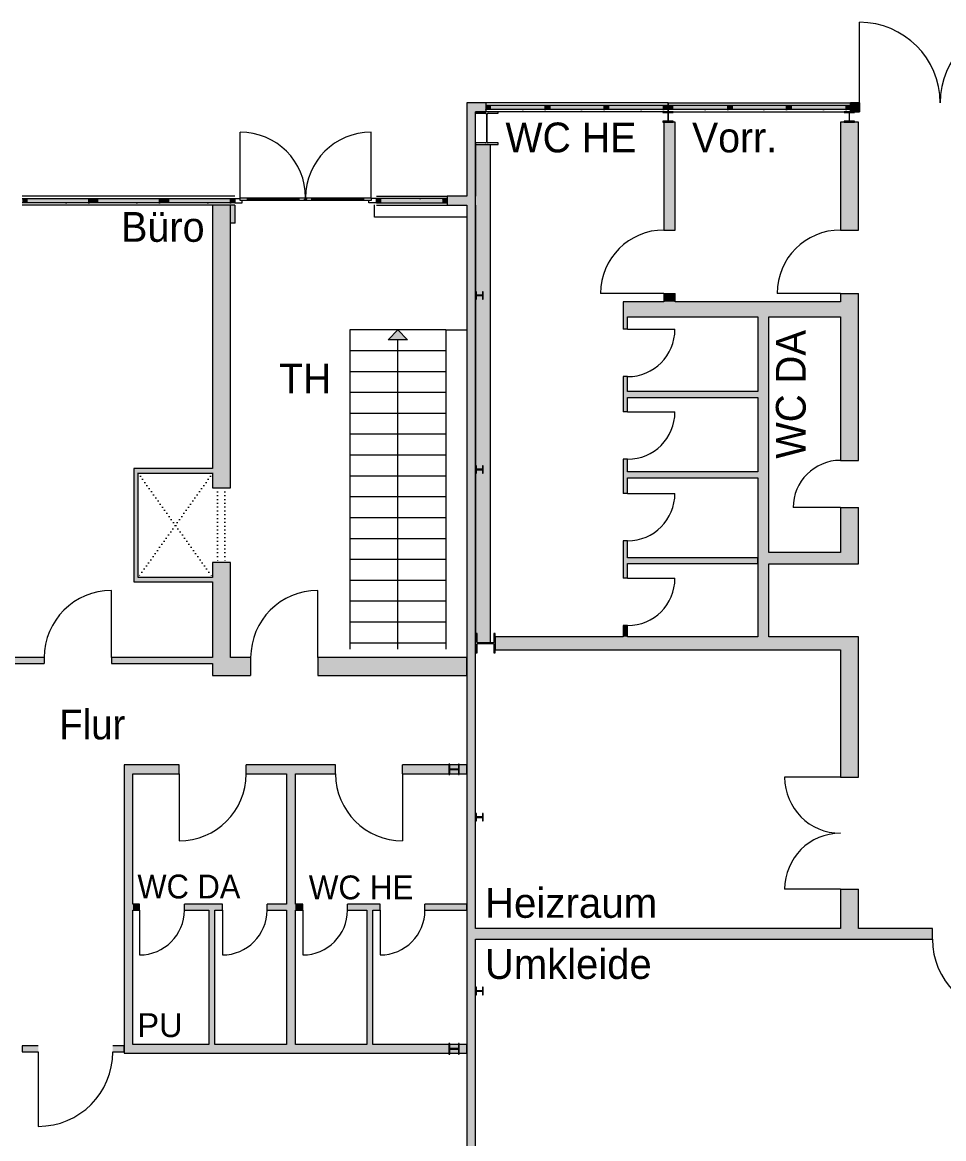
# Model space of a CAD drawing. Header units: inches. Extents: x 47334 to 154394, y 34687 to 85162.
# Drawn here: x 59289 to 71656, y 60389 to 75367 of the extents above; entities that cross this region are included whole.
import ezdxf

# ---------------------------------------------------------------- set-up
doc = ezdxf.new("R2010")
doc.units = ezdxf.units.IN
doc.header["$LTSCALE"] = 300
doc.header["$MEASUREMENT"] = 0
for name, pattern in [('Achse', [0.47, 0.01, -0.16, 0.3]), ('Standardmuster', [0]), ('Wipeout_Contour', [1.01, 0.01, -1])]:
    doc.linetypes.add(name, pattern=pattern)
doc.layers.add('Grundebene', color=7, linetype='Continuous')
doc.styles.add('ARIAL', font='arial.ttf', dxfattribs={"height": 0.2})

# ---------------------------------------------------------------- blocks, each defined once
blk = doc.blocks.new('Color_Area-AE8')
at = {"layer": 'Grundebene', "true_color": 0xffffff, "transparency": 33554687}
blk.add_hatch(color=7, dxfattribs=at).paths.add_polyline_path([(67957, 74257), (67957, 74197), (67897, 74197), (67897, 74257)], flags=0)
at = {"layer": 'Grundebene', "color": 18, "linetype": 'Wipeout_Contour', "lineweight": 13, "true_color": 0x000000}
for p, q in [((67897, 74197), (67897, 74257)), ((67897, 74257), (67957, 74257)), ((67957, 74197), (67897, 74197)), ((67957, 74257), (67957, 74197))]:
    blk.add_line(p, q, dxfattribs=at)
blk = doc.blocks.new('Color_Area-AEE')
at = {"layer": 'Grundebene', "true_color": 0xffffff, "transparency": 33554687}
blk.add_hatch(color=7, dxfattribs=at).paths.add_polyline_path([(65509, 74197), (65509, 74257), (65569, 74257), (65569, 74197)], flags=0)
at = {"layer": 'Grundebene', "color": 18, "linetype": 'Wipeout_Contour', "lineweight": 13, "true_color": 0x000000}
for p, q in [((65509, 74197), (65509, 74257)), ((65509, 74257), (65569, 74257)), ((65569, 74197), (65509, 74197)), ((65569, 74257), (65569, 74197))]:
    blk.add_line(p, q, dxfattribs=at)
blk = doc.blocks.new('Color_Area-AF4')
at = {"layer": 'Grundebene', "true_color": 0xffffff, "transparency": 33554687}
blk.add_hatch(color=7, dxfattribs=at).paths.add_polyline_path([(67158, 74257), (67897, 74257), (67897, 74197), (67158, 74197)], flags=0)
at = {"layer": 'Grundebene', "color": 18, "linetype": 'Wipeout_Contour', "lineweight": 13, "true_color": 0x000000}
for p, q in [((67158, 74257), (67897, 74257)), ((67158, 74197), (67158, 74257)), ((67897, 74197), (67158, 74197)), ((67897, 74257), (67897, 74197))]:
    blk.add_line(p, q, dxfattribs=at)
blk = doc.blocks.new('Color_Area-AFA')
at = {"layer": 'Grundebene', "true_color": 0xffffff, "transparency": 33554687}
blk.add_hatch(color=7, dxfattribs=at).paths.add_polyline_path([(67128, 74257), (67158, 74257), (67158, 74197), (67128, 74197)], flags=0)
at = {"layer": 'Grundebene', "color": 18, "linetype": 'Wipeout_Contour', "lineweight": 13, "true_color": 0x000000}
for p, q in [((67128, 74257), (67158, 74257)), ((67128, 74197), (67128, 74257)), ((67158, 74197), (67128, 74197)), ((67158, 74257), (67158, 74197))]:
    blk.add_line(p, q, dxfattribs=at)
blk = doc.blocks.new('Color_Area-B00')
at = {"layer": 'Grundebene', "true_color": 0xffffff, "transparency": 33554687}
blk.add_hatch(color=7, dxfattribs=at).paths.add_polyline_path([(66368, 74257), (67098, 74257), (67098, 74197), (66368, 74197)], flags=0)
at = {"layer": 'Grundebene', "color": 18, "linetype": 'Wipeout_Contour', "lineweight": 13, "true_color": 0x000000}
for p, q in [((66368, 74257), (67098, 74257)), ((66368, 74197), (66368, 74257)), ((67098, 74197), (66368, 74197)), ((67098, 74257), (67098, 74197))]:
    blk.add_line(p, q, dxfattribs=at)
blk = doc.blocks.new('Color_Area-B06')
at = {"layer": 'Grundebene', "true_color": 0xffffff, "transparency": 33554687}
blk.add_hatch(color=7, dxfattribs=at).paths.add_polyline_path([(67098, 74257), (67128, 74257), (67128, 74197), (67098, 74197)], flags=0)
at = {"layer": 'Grundebene', "color": 18, "linetype": 'Wipeout_Contour', "lineweight": 13, "true_color": 0x000000}
for p, q in [((67098, 74257), (67128, 74257)), ((67098, 74197), (67098, 74257)), ((67128, 74197), (67098, 74197)), ((67128, 74257), (67128, 74197))]:
    blk.add_line(p, q, dxfattribs=at)
blk = doc.blocks.new('Color_Area-B0C')
at = {"layer": 'Grundebene', "true_color": 0xffffff, "transparency": 33554687}
blk.add_hatch(color=7, dxfattribs=at).paths.add_polyline_path([(66338, 74257), (66368, 74257), (66368, 74197), (66338, 74197)], flags=0)
at = {"layer": 'Grundebene', "color": 18, "linetype": 'Wipeout_Contour', "lineweight": 13, "true_color": 0x000000}
for p, q in [((66338, 74257), (66368, 74257)), ((66338, 74197), (66338, 74257)), ((66368, 74197), (66338, 74197)), ((66368, 74257), (66368, 74197))]:
    blk.add_line(p, q, dxfattribs=at)
blk = doc.blocks.new('Color_Area-B12')
at = {"layer": 'Grundebene', "true_color": 0xffffff, "transparency": 33554687}
blk.add_hatch(color=7, dxfattribs=at).paths.add_polyline_path([(65569, 74257), (66308, 74257), (66308, 74197), (65569, 74197)], flags=0)
at = {"layer": 'Grundebene', "color": 18, "linetype": 'Wipeout_Contour', "lineweight": 13, "true_color": 0x000000}
for p, q in [((65569, 74257), (66308, 74257)), ((65569, 74197), (65569, 74257)), ((66308, 74197), (65569, 74197)), ((66308, 74257), (66308, 74197))]:
    blk.add_line(p, q, dxfattribs=at)
blk = doc.blocks.new('Color_Area-B18')
at = {"layer": 'Grundebene', "true_color": 0xffffff, "transparency": 33554687}
blk.add_hatch(color=7, dxfattribs=at).paths.add_polyline_path([(66308, 74257), (66338, 74257), (66338, 74197), (66308, 74197)], flags=0)
at = {"layer": 'Grundebene', "color": 18, "linetype": 'Wipeout_Contour', "lineweight": 13, "true_color": 0x000000}
for p, q in [((66308, 74257), (66338, 74257)), ((66308, 74197), (66308, 74257)), ((66338, 74197), (66308, 74197)), ((66338, 74257), (66338, 74197))]:
    blk.add_line(p, q, dxfattribs=at)
blk = doc.blocks.new('Color_Area-B3E')
at = {"layer": 'Grundebene', "true_color": 0xffffff, "transparency": 33554687}
blk.add_hatch(color=7, dxfattribs=at).paths.add_polyline_path([(67958, 74197), (67958, 74257), (68018, 74257), (68018, 74197)], flags=0)
at = {"layer": 'Grundebene', "color": 18, "linetype": 'Wipeout_Contour', "lineweight": 13, "true_color": 0x000000}
for p, q in [((67958, 74197), (67958, 74257)), ((67958, 74257), (68018, 74257)), ((68018, 74197), (67958, 74197)), ((68018, 74257), (68018, 74197))]:
    blk.add_line(p, q, dxfattribs=at)
blk = doc.blocks.new('Color_Area-B44')
at = {"layer": 'Grundebene', "true_color": 0xffffff, "transparency": 33554687}
blk.add_hatch(color=7, dxfattribs=at).paths.add_polyline_path([(70407, 74257), (70407, 74197), (70347, 74197), (70347, 74257)], flags=0)
at = {"layer": 'Grundebene', "color": 18, "linetype": 'Wipeout_Contour', "lineweight": 13, "true_color": 0x000000}
for p, q in [((70347, 74197), (70347, 74257)), ((70347, 74257), (70407, 74257)), ((70407, 74197), (70347, 74197)), ((70407, 74257), (70407, 74197))]:
    blk.add_line(p, q, dxfattribs=at)
blk = doc.blocks.new('Color_Area-B4A')
at = {"layer": 'Grundebene', "true_color": 0xffffff, "transparency": 33554687}
blk.add_hatch(color=7, dxfattribs=at).paths.add_polyline_path([(68757, 74197), (68018, 74197), (68018, 74257), (68757, 74257)], flags=0)
at = {"layer": 'Grundebene', "color": 18, "linetype": 'Wipeout_Contour', "lineweight": 13, "true_color": 0x000000}
for p, q in [((68018, 74197), (68018, 74257)), ((68018, 74257), (68757, 74257)), ((68757, 74197), (68018, 74197)), ((68757, 74257), (68757, 74197))]:
    blk.add_line(p, q, dxfattribs=at)
blk = doc.blocks.new('Color_Area-B50')
at = {"layer": 'Grundebene', "true_color": 0xffffff, "transparency": 33554687}
blk.add_hatch(color=7, dxfattribs=at).paths.add_polyline_path([(68787, 74197), (68757, 74197), (68757, 74257), (68787, 74257)], flags=0)
at = {"layer": 'Grundebene', "color": 18, "linetype": 'Wipeout_Contour', "lineweight": 13, "true_color": 0x000000}
for p, q in [((68757, 74197), (68757, 74257)), ((68757, 74257), (68787, 74257)), ((68787, 74197), (68757, 74197)), ((68787, 74257), (68787, 74197))]:
    blk.add_line(p, q, dxfattribs=at)
blk = doc.blocks.new('Color_Area-B56')
at = {"layer": 'Grundebene', "true_color": 0xffffff, "transparency": 33554687}
blk.add_hatch(color=7, dxfattribs=at).paths.add_polyline_path([(69547, 74197), (68817, 74197), (68817, 74257), (69547, 74257)], flags=0)
at = {"layer": 'Grundebene', "color": 18, "linetype": 'Wipeout_Contour', "lineweight": 13, "true_color": 0x000000}
for p, q in [((68817, 74197), (68817, 74257)), ((68817, 74257), (69547, 74257)), ((69547, 74197), (68817, 74197)), ((69547, 74257), (69547, 74197))]:
    blk.add_line(p, q, dxfattribs=at)
blk = doc.blocks.new('Color_Area-B5C')
at = {"layer": 'Grundebene', "true_color": 0xffffff, "transparency": 33554687}
blk.add_hatch(color=7, dxfattribs=at).paths.add_polyline_path([(68817, 74197), (68787, 74197), (68787, 74257), (68817, 74257)], flags=0)
at = {"layer": 'Grundebene', "color": 18, "linetype": 'Wipeout_Contour', "lineweight": 13, "true_color": 0x000000}
for p, q in [((68787, 74197), (68787, 74257)), ((68787, 74257), (68817, 74257)), ((68817, 74197), (68787, 74197)), ((68817, 74257), (68817, 74197))]:
    blk.add_line(p, q, dxfattribs=at)
blk = doc.blocks.new('Color_Area-B62')
at = {"layer": 'Grundebene', "true_color": 0xffffff, "transparency": 33554687}
blk.add_hatch(color=7, dxfattribs=at).paths.add_polyline_path([(69577, 74197), (69547, 74197), (69547, 74257), (69577, 74257)], flags=0)
at = {"layer": 'Grundebene', "color": 18, "linetype": 'Wipeout_Contour', "lineweight": 13, "true_color": 0x000000}
for p, q in [((69547, 74197), (69547, 74257)), ((69547, 74257), (69577, 74257)), ((69577, 74197), (69547, 74197)), ((69577, 74257), (69577, 74197))]:
    blk.add_line(p, q, dxfattribs=at)
blk = doc.blocks.new('Color_Area-B68')
at = {"layer": 'Grundebene', "true_color": 0xffffff, "transparency": 33554687}
blk.add_hatch(color=7, dxfattribs=at).paths.add_polyline_path([(70347, 74197), (69607, 74197), (69607, 74257), (70347, 74257)], flags=0)
at = {"layer": 'Grundebene', "color": 18, "linetype": 'Wipeout_Contour', "lineweight": 13, "true_color": 0x000000}
for p, q in [((69607, 74197), (69607, 74257)), ((69607, 74257), (70347, 74257)), ((70347, 74197), (69607, 74197)), ((70347, 74257), (70347, 74197))]:
    blk.add_line(p, q, dxfattribs=at)
blk = doc.blocks.new('Color_Area-B6E')
at = {"layer": 'Grundebene', "true_color": 0xffffff, "transparency": 33554687}
blk.add_hatch(color=7, dxfattribs=at).paths.add_polyline_path([(69607, 74197), (69577, 74197), (69577, 74257), (69607, 74257)], flags=0)
at = {"layer": 'Grundebene', "color": 18, "linetype": 'Wipeout_Contour', "lineweight": 13, "true_color": 0x000000}
for p, q in [((69577, 74197), (69577, 74257)), ((69577, 74257), (69607, 74257)), ((69607, 74197), (69577, 74197)), ((69607, 74257), (69607, 74197))]:
    blk.add_line(p, q, dxfattribs=at)
blk = doc.blocks.new('Color_Area-EF6')
at = {"layer": 'Grundebene', "true_color": 0xffffff, "transparency": 33554687}
blk.add_hatch(color=7, dxfattribs=at).paths.add_polyline_path([(64042, 73004), (64042, 72944), (64102, 72944), (64102, 73004)], flags=0)
at = {"layer": 'Grundebene', "color": 18, "linetype": 'Wipeout_Contour', "lineweight": 13, "true_color": 0x000000}
for p, q in [((64042, 73004), (64042, 72944)), ((64102, 73004), (64042, 73004)), ((64042, 72944), (64102, 72944)), ((64102, 72944), (64102, 73004))]:
    blk.add_line(p, q, dxfattribs=at)
blk = doc.blocks.new('Color_Area-EFC')
at = {"layer": 'Grundebene', "true_color": 0xffffff, "transparency": 33554687}
blk.add_hatch(color=7, dxfattribs=at).paths.add_polyline_path([(64992, 72944), (64992, 73004), (64932, 73004), (64932, 72944)], flags=0)
at = {"layer": 'Grundebene', "color": 18, "linetype": 'Wipeout_Contour', "lineweight": 13, "true_color": 0x000000}
for p, q in [((64992, 73004), (64932, 73004)), ((64932, 73004), (64932, 72944)), ((64932, 72944), (64992, 72944)), ((64992, 72944), (64992, 73004))]:
    blk.add_line(p, q, dxfattribs=at)
blk = doc.blocks.new('Color_Area-F02')
at = {"layer": 'Grundebene', "true_color": 0xffffff, "transparency": 33554687}
blk.add_hatch(color=7, dxfattribs=at).paths.add_polyline_path([(64932, 73004), (64102, 73004), (64102, 72944), (64932, 72944)], flags=0)
at = {"layer": 'Grundebene', "color": 18, "linetype": 'Wipeout_Contour', "lineweight": 13, "true_color": 0x000000}
for p, q in [((64932, 73004), (64102, 73004)), ((64102, 73004), (64102, 72944)), ((64102, 72944), (64932, 72944)), ((64932, 72944), (64932, 73004))]:
    blk.add_line(p, q, dxfattribs=at)
blk = doc.blocks.new('Color_Area-F14')
at = {"layer": 'Grundebene', "true_color": 0xffffff, "transparency": 33554687}
blk.add_hatch(color=7, dxfattribs=at).paths.add_polyline_path([(62142, 73004), (62142, 72944), (62082, 72944), (62082, 73004)], flags=0)
at = {"layer": 'Grundebene', "color": 18, "linetype": 'Wipeout_Contour', "lineweight": 13, "true_color": 0x000000}
for p, q in [((62082, 72944), (62082, 73004)), ((62082, 73004), (62142, 73004)), ((62142, 72944), (62082, 72944)), ((62142, 73004), (62142, 72944))]:
    blk.add_line(p, q, dxfattribs=at)
blk = doc.blocks.new('Color_Area-F1A')
at = {"layer": 'Grundebene', "true_color": 0xffffff, "transparency": 33554687}
blk.add_hatch(color=7, dxfattribs=at).paths.add_polyline_path([(61191, 72944), (61191, 73004), (61251, 73004), (61251, 72944)], flags=0)
at = {"layer": 'Grundebene', "color": 18, "linetype": 'Wipeout_Contour', "lineweight": 13, "true_color": 0x000000}
for p, q in [((61191, 72944), (61191, 73004)), ((61191, 73004), (61251, 73004)), ((61251, 72944), (61191, 72944)), ((61251, 73004), (61251, 72944))]:
    blk.add_line(p, q, dxfattribs=at)
blk = doc.blocks.new('Color_Area-F20')
at = {"layer": 'Grundebene', "true_color": 0xffffff, "transparency": 33554687}
blk.add_hatch(color=7, dxfattribs=at).paths.add_polyline_path([(61251, 73004), (62082, 73004), (62082, 72944), (61251, 72944)], flags=0)
at = {"layer": 'Grundebene', "color": 18, "linetype": 'Wipeout_Contour', "lineweight": 13, "true_color": 0x000000}
for p, q in [((61251, 73004), (62082, 73004)), ((61251, 72944), (61251, 73004)), ((62082, 72944), (61251, 72944)), ((62082, 73004), (62082, 72944))]:
    blk.add_line(p, q, dxfattribs=at)
blk = doc.blocks.new('Color_Area-F32')
at = {"layer": 'Grundebene', "true_color": 0xffffff, "transparency": 33554687}
blk.add_hatch(color=7, dxfattribs=at).paths.add_polyline_path([(61191, 73004), (61191, 72944), (61131, 72944), (61131, 73004)], flags=0)
at = {"layer": 'Grundebene', "color": 18, "linetype": 'Wipeout_Contour', "lineweight": 13, "true_color": 0x000000}
for p, q in [((61131, 72944), (61131, 73004)), ((61131, 73004), (61191, 73004)), ((61191, 72944), (61131, 72944)), ((61191, 73004), (61191, 72944))]:
    blk.add_line(p, q, dxfattribs=at)
blk = doc.blocks.new('Color_Area-F38')
at = {"layer": 'Grundebene', "true_color": 0xffffff, "transparency": 33554687}
blk.add_hatch(color=7, dxfattribs=at).paths.add_polyline_path([(60240, 72944), (60240, 73004), (60300, 73004), (60300, 72944)], flags=0)
at = {"layer": 'Grundebene', "color": 18, "linetype": 'Wipeout_Contour', "lineweight": 13, "true_color": 0x000000}
for p, q in [((60240, 72944), (60240, 73004)), ((60240, 73004), (60300, 73004)), ((60300, 72944), (60240, 72944)), ((60300, 73004), (60300, 72944))]:
    blk.add_line(p, q, dxfattribs=at)
blk = doc.blocks.new('Color_Area-F3E')
at = {"layer": 'Grundebene', "true_color": 0xffffff, "transparency": 33554687}
blk.add_hatch(color=7, dxfattribs=at).paths.add_polyline_path([(60300, 73004), (61131, 73004), (61131, 72944), (60300, 72944)], flags=0)
at = {"layer": 'Grundebene', "color": 18, "linetype": 'Wipeout_Contour', "lineweight": 13, "true_color": 0x000000}
for p, q in [((60300, 73004), (61131, 73004)), ((60300, 72944), (60300, 73004)), ((61131, 72944), (60300, 72944)), ((61131, 73004), (61131, 72944))]:
    blk.add_line(p, q, dxfattribs=at)
blk = doc.blocks.new('Color_Area-F50')
at = {"layer": 'Grundebene', "true_color": 0xffffff, "transparency": 33554687}
blk.add_hatch(color=7, dxfattribs=at).paths.add_polyline_path([(60240, 73004), (60240, 72944), (60180, 72944), (60180, 73004)], flags=0)
at = {"layer": 'Grundebene', "color": 18, "linetype": 'Wipeout_Contour', "lineweight": 13, "true_color": 0x000000}
for p, q in [((60180, 72944), (60180, 73004)), ((60180, 73004), (60240, 73004)), ((60240, 72944), (60180, 72944)), ((60240, 73004), (60240, 72944))]:
    blk.add_line(p, q, dxfattribs=at)
blk = doc.blocks.new('Color_Area-F56')
at = {"layer": 'Grundebene', "true_color": 0xffffff, "transparency": 33554687}
blk.add_hatch(color=7, dxfattribs=at).paths.add_polyline_path([(59289, 72944), (59289, 73004), (59349, 73004), (59349, 72944)], flags=0)
at = {"layer": 'Grundebene', "color": 18, "linetype": 'Wipeout_Contour', "lineweight": 13, "true_color": 0x000000}
for p, q in [((59289, 72944), (59289, 73004)), ((59289, 73004), (59349, 73004)), ((59349, 72944), (59289, 72944)), ((59349, 73004), (59349, 72944))]:
    blk.add_line(p, q, dxfattribs=at)
blk = doc.blocks.new('Color_Area-F5C')
at = {"layer": 'Grundebene', "true_color": 0xffffff, "transparency": 33554687}
blk.add_hatch(color=7, dxfattribs=at).paths.add_polyline_path([(59349, 73004), (60180, 73004), (60180, 72944), (59349, 72944)], flags=0)
at = {"layer": 'Grundebene', "color": 18, "linetype": 'Wipeout_Contour', "lineweight": 13, "true_color": 0x000000}
for p, q in [((59349, 73004), (60180, 73004)), ((59349, 72944), (59349, 73004)), ((60180, 72944), (59349, 72944)), ((60180, 73004), (60180, 72944))]:
    blk.add_line(p, q, dxfattribs=at)
blk = doc.blocks.new('door-2498')
at = {"layer": 'Grundebene', "color": 18, "linetype": 'Standardmuster', "lineweight": 13, "true_color": 0x000000}
blk.add_line((59504, 61554), (59504, 60554), dxfattribs=at)
blk.add_arc((59504, 61554), 1000, 270, 0, dxfattribs=at)

msp = doc.modelspace()

# ---------------------------------------------------------------- hatches: boundary and pattern name
at = {"layer": 'Grundebene', "true_color": 0x000000, "transparency": 33554687}
for points in [[(65374, 74167), (65374, 52772), (65254, 52652), (65254, 74287)], [(65374, 74167), (65254, 74287), (65509, 74287), (65509, 74167)], [(67958, 74287), (67957, 74287), (67957, 74167), (67958, 74167)], [(70528, 74167), (70407, 74167), (70407, 74287), (70528, 74287)], [(67901, 74027), (68051, 74027), (68051, 72580), (67901, 72580)], [(70271, 74027), (70511, 74027), (70511, 72580), (70271, 72580)], [(65574, 73727), (65574, 67042), (65374, 67042), (65374, 73727)], [(64992, 72914), (65254, 72914), (65254, 73034), (64992, 73034)], [(61844, 69119), (61844, 72914), (62084, 72914), (62084, 69119)], [(62084, 72914), (62144, 72914), (62144, 72674), (62084, 72674)], [(70271, 71417), (67414, 71417), (67354, 71617), (70271, 71617)], [(67414, 71248), (67414, 71417), (67354, 71617), (67354, 71248)], [(67901, 71730), (67901, 71617), (68051, 71617), (68051, 71730)], [(70511, 69490), (70511, 71730), (70271, 71730), (70271, 69490)], [(69161, 67124), (69161, 71417), (69311, 71417), (69311, 67124)], [(64459, 71109), (64329, 71239), (64199, 71109)], [(67354, 70140), (67354, 70613), (67414, 70613), (67414, 70140)], [(67414, 70414), (69161, 70414), (69161, 70334), (67414, 70334)], [(67354, 69046), (67354, 69505), (67414, 69505), (67414, 69046)], [(60784, 69379), (61844, 69379), (61844, 69319), (60844, 69319)], [(60784, 67859), (60784, 69379), (60844, 69319), (60844, 67919)], [(67414, 69334), (69161, 69334), (69161, 69254), (67414, 69254)], [(70271, 68252), (70271, 68855), (70511, 68855), (70511, 68102)], [(67354, 67908), (67354, 68411), (67414, 68411), (67414, 67908)], [(67414, 68184), (69161, 68184), (69161, 68104), (67414, 68104)], [(69311, 68252), (70271, 68252), (70511, 68102), (69311, 68102)], [(61844, 66604), (61844, 68119), (62084, 68119), (62084, 66844)], [(61844, 67859), (60784, 67859), (60844, 67919), (61844, 67919)], [(67354, 67124), (67354, 67273), (67414, 67273), (67414, 67124)], [(65634, 67124), (70511, 67124), (70271, 66949), (65634, 66949)], [(70271, 66949), (70511, 67124), (70511, 65237), (70271, 65237)], [(59185, 66844), (59584, 66844), (59584, 66764), (59185, 66764)], [(61844, 66844), (61844, 66764), (60484, 66764), (60484, 66844)], [(62084, 66844), (62354, 66844), (62354, 66604), (61844, 66604)], [(65254, 66844), (65254, 66604), (63254, 66604), (63254, 66844)], [(60774, 65284), (60774, 61654), (60654, 61534), (60654, 65404)], [(60774, 65284), (60654, 65404), (61394, 65404), (61394, 65284)], [(63494, 65404), (62294, 65404), (62294, 65284), (63494, 65284)], [(65254, 65404), (65254, 65284), (64394, 65284), (64394, 65404)], [(62834, 61654), (62834, 65284), (62954, 65284), (62954, 61654)], [(70271, 63737), (70271, 63207), (70511, 63207), (70511, 63737)], [(60774, 63534), (60864, 63534), (60864, 63454), (60774, 63454)], [(61464, 63534), (61974, 63534), (61974, 63454), (61464, 63454)], [(62834, 63534), (62834, 63454), (62574, 63454), (62574, 63534)], [(62954, 63454), (62954, 63534), (63054, 63534), (63054, 63454)], [(64094, 63534), (63654, 63534), (63654, 63454), (64094, 63454)], [(64694, 63454), (65254, 63454), (65254, 63534), (64694, 63534)], [(61794, 61654), (61794, 63454), (61874, 63454), (61874, 61654)], [(63914, 61654), (63914, 63454), (63994, 63454), (63994, 61654)], [(65374, 63067), (65374, 63207), (71504, 63207), (71504, 63067)], [(60774, 61654), (65254, 61654), (65254, 61534), (60654, 61534)]]:
    msp.add_hatch(color=18, dxfattribs=at).paths.add_polyline_path(points, flags=0)
h = msp.add_hatch(color=18, dxfattribs=at)
h.paths.add_polyline_path([(60504, 61554), (60654, 61554), (60654, 61634), (60504, 61634)], flags=0)
h.paths.add_polyline_path([(59504, 61634), (59289, 61634), (59289, 61554), (59504, 61554)], flags=0)

# ---------------------------------------------------------------- linework, layer by layer
at = {"layer": 'Grundebene', "color": 18, "linetype": 'Continuous', "lineweight": 13, "true_color": 0x000000}
for p, q in [((70528, 74287), (70528, 75367)), ((65254, 74287), (65254, 73034)), ((65509, 74287), (65254, 74287)), ((65374, 63207), (65374, 74167)), ((65374, 74167), (65509, 74167)), ((65374, 74167), (65374, 74146)), ((65674, 74167), (65374, 74167)), ((65374, 74146), (65508, 74146)), ((65509, 74287), (65509, 74257)), ((67957, 74287), (65509, 74287)), ((65509, 74257), (65509, 74197)), ((65509, 74257), (65569, 74257)), ((65509, 74257), (65509, 74197)), ((65509, 74197), (65509, 74167)), ((65569, 74197), (65509, 74197)), ((67957, 74167), (65509, 74167)), ((65541, 74146), (65674, 74146)), ((65569, 74257), (65569, 74197)), ((65569, 74257), (66308, 74257)), ((66308, 74197), (65569, 74197)), ((65674, 74146), (65674, 74167)), ((66308, 74197), (66308, 74257)), ((66308, 74257), (66338, 74257)), ((66338, 74197), (66308, 74197)), ((66338, 74197), (66338, 74257)), ((66338, 74257), (66368, 74257)), ((66338, 74257), (66338, 74197)), ((66368, 74197), (66338, 74197)), ((66368, 74257), (67098, 74257)), ((66368, 74257), (66368, 74197)), ((67098, 74197), (66368, 74197)), ((67098, 74197), (67098, 74257)), ((67098, 74257), (67128, 74257)), ((67128, 74197), (67098, 74197)), ((67128, 74197), (67128, 74257)), ((67128, 74257), (67158, 74257)), ((67128, 74257), (67128, 74197)), ((67158, 74197), (67128, 74197)), ((67158, 74257), (67897, 74257)), ((67158, 74257), (67158, 74197)), ((67897, 74197), (67158, 74197)), ((67887, 74167), (67887, 74155)), ((68027, 74167), (67887, 74167)), ((67887, 74155), (67947, 74155)), ((67897, 74197), (67897, 74257)), ((67897, 74257), (67957, 74257)), ((67957, 74197), (67897, 74197)), ((67954, 74148), (67954, 74046)), ((67957, 74287), (67957, 74257)), ((67958, 74287), (67957, 74287)), ((67957, 74257), (67957, 74197)), ((67957, 74257), (67957, 74197)), ((67957, 74197), (67957, 74167)), ((67957, 74167), (67958, 74167)), ((67958, 74257), (67958, 74287)), ((67958, 74287), (70407, 74287)), ((67958, 74197), (67958, 74257)), ((67958, 74257), (68018, 74257)), ((67958, 74197), (67958, 74257)), ((67958, 74167), (67958, 74197)), ((68018, 74197), (67958, 74197)), ((67958, 74167), (70407, 74167)), ((67961, 74046), (67961, 74148)), ((67968, 74155), (68027, 74155)), ((68018, 74257), (68018, 74197)), ((68018, 74257), (68757, 74257)), ((68757, 74197), (68018, 74197)), ((68027, 74155), (68027, 74167)), ((68757, 74197), (68757, 74257)), ((68757, 74257), (68787, 74257)), ((68787, 74197), (68757, 74197)), ((68787, 74257), (68787, 74197)), ((68787, 74197), (68787, 74257)), ((68787, 74257), (68817, 74257)), ((68817, 74197), (68787, 74197)), ((68817, 74257), (69547, 74257)), ((68817, 74257), (68817, 74197)), ((69547, 74197), (68817, 74197)), ((69547, 74197), (69547, 74257)), ((69547, 74257), (69577, 74257)), ((69577, 74197), (69547, 74197)), ((69577, 74257), (69577, 74197)), ((69577, 74197), (69577, 74257)), ((69577, 74257), (69607, 74257)), ((69607, 74197), (69577, 74197)), ((69607, 74257), (70347, 74257)), ((69607, 74257), (69607, 74197)), ((70347, 74197), (69607, 74197)), ((70321, 74167), (70321, 74155)), ((70461, 74167), (70321, 74167)), ((70321, 74155), (70380, 74155)), ((70347, 74197), (70347, 74257)), ((70347, 74257), (70407, 74257)), ((70407, 74197), (70347, 74197)), ((70387, 74148), (70387, 74046)), ((70394, 74046), (70394, 74148)), ((70401, 74155), (70461, 74155)), ((70407, 74257), (70407, 74287)), ((70528, 74287), (70407, 74287)), ((70407, 74197), (70407, 74257)), ((70407, 74197), (70407, 74257)), ((70407, 74167), (70407, 74197)), ((70407, 74167), (70528, 74167)), ((70461, 74155), (70461, 74167)), ((70528, 74287), (70528, 74237)), ((70528, 74287), (70528, 74237)), ((70528, 74237), (70528, 74167)), ((65519, 74135), (65519, 73759)), ((65530, 73759), (65530, 74135)), ((67947, 74039), (67887, 74039)), ((67887, 74039), (67887, 74027)), ((67887, 74027), (68027, 74027)), ((67901, 74027), (67901, 72580)), ((68051, 74027), (67901, 74027)), ((68027, 74039), (67968, 74039)), ((68027, 74027), (68027, 74039)), ((68051, 72580), (68051, 74027)), ((70511, 74027), (70271, 74027)), ((70271, 74027), (70271, 72580)), ((70380, 74039), (70321, 74039)), ((70321, 74039), (70321, 74027)), ((70321, 74027), (70461, 74027)), ((70461, 74039), (70401, 74039)), ((70461, 74027), (70461, 74039)), ((70511, 72580), (70511, 74027)), ((62212, 73014), (62212, 73894)), ((63972, 73014), (63972, 73894)), ((65508, 73748), (65374, 73748)), ((65374, 73748), (65374, 73727)), ((65374, 73727), (65374, 73034)), ((65374, 73727), (65674, 73727)), ((65674, 73748), (65541, 73748)), ((65574, 67042), (65574, 73727)), ((65674, 73727), (65674, 73748)), ((60240, 73034), (59289, 73034)), ((59289, 73004), (59349, 73004)), ((59349, 72944), (59289, 72944)), ((59349, 73004), (59349, 72944)), ((59349, 73004), (60180, 73004)), ((60180, 72944), (59349, 72944)), ((60180, 72944), (60180, 73004)), ((60180, 73004), (60240, 73004)), ((60240, 72944), (60180, 72944)), ((61191, 73034), (60240, 73034)), ((60240, 73004), (60300, 73004)), ((60240, 73004), (60240, 72944)), ((60240, 73004), (60240, 72944)), ((60300, 72944), (60240, 72944)), ((60300, 73004), (60300, 72944)), ((60300, 73004), (61131, 73004)), ((61131, 72944), (60300, 72944)), ((61131, 72944), (61131, 73004)), ((61131, 73004), (61191, 73004)), ((61191, 72944), (61131, 72944)), ((62142, 73034), (61191, 73034)), ((61191, 73004), (61251, 73004)), ((61191, 73004), (61191, 72944)), ((61191, 73004), (61191, 72944)), ((61251, 72944), (61191, 72944)), ((61251, 73004), (61251, 72944)), ((61251, 73004), (62082, 73004)), ((62082, 72944), (61251, 72944)), ((62082, 72944), (62082, 73004)), ((62082, 73004), (62142, 73004)), ((62142, 72944), (62082, 72944)), ((62142, 73004), (62142, 72944)), ((62142, 73004), (62212, 73004)), ((62142, 72944), (62142, 73004)), ((62142, 73004), (62142, 72944)), ((62142, 72944), (62242, 72944)), ((62212, 72974), (62212, 73014)), ((62212, 73014), (63972, 73014)), ((63972, 72974), (62212, 72974)), ((62242, 72944), (62242, 72974)), ((62312, 72974), (62312, 73014)), ((63007, 72994), (62312, 72994)), ((63007, 72974), (63007, 73014)), ((63077, 72974), (63077, 72994)), ((63107, 72994), (63077, 72994)), ((63107, 72994), (63107, 73014)), ((63177, 72974), (63177, 73014)), ((63872, 72994), (63177, 72994)), ((63872, 72974), (63872, 73014)), ((63942, 72944), (63942, 72974)), ((64042, 72944), (63942, 72944)), ((63972, 73014), (63972, 72974)), ((64042, 73004), (63972, 73004)), ((64042, 73034), (64992, 73034)), ((64102, 73004), (64042, 73004)), ((64042, 73004), (64042, 72944)), ((64042, 72944), (64042, 73004)), ((64042, 73004), (64042, 72944)), ((64042, 72944), (64102, 72944)), ((64102, 72944), (64102, 73004)), ((64932, 73004), (64102, 73004)), ((64102, 72944), (64932, 72944)), ((64992, 73004), (64932, 73004)), ((64932, 73004), (64932, 72944)), ((64932, 72944), (64992, 72944)), ((64992, 73034), (64992, 73004)), ((65254, 73034), (64992, 73034)), ((64992, 73004), (64992, 72944)), ((64992, 73004), (64992, 72944)), ((64992, 72944), (64992, 72914)), ((60240, 72914), (59289, 72914)), ((61191, 72914), (60240, 72914)), ((62142, 72914), (61191, 72914)), ((61844, 72914), (61844, 69379)), ((62084, 69119), (62084, 72914)), ((62144, 72674), (62144, 72914)), ((64014, 72754), (64014, 72918)), ((64042, 72914), (64992, 72914)), ((64992, 72914), (65254, 72914)), ((65254, 72914), (65254, 54024)), ((65374, 72914), (65374, 67042)), ((62144, 72674), (62084, 72674)), ((65254, 72754), (64014, 72754)), ((67901, 72580), (67951, 72580)), ((67901, 72580), (67951, 72580)), ((67951, 72580), (68051, 72580)), ((70271, 72580), (70321, 72580)), ((70271, 72580), (70321, 72580)), ((70321, 72580), (70511, 72580)), ((65384, 71753), (65374, 71753)), ((65374, 71753), (65374, 71653)), ((65384, 71712), (65384, 71753)), ((65474, 71753), (65464, 71753)), ((65464, 71753), (65464, 71712)), ((65474, 71653), (65474, 71753)), ((65374, 71653), (65384, 71653)), ((65384, 71653), (65384, 71694)), ((65458, 71706), (65390, 71706)), ((65390, 71700), (65458, 71700)), ((65464, 71694), (65464, 71653)), ((65464, 71653), (65474, 71653)), ((67901, 71730), (67051, 71730)), ((67901, 71617), (67354, 71617)), ((67354, 71617), (67354, 71248)), ((67901, 71730), (67951, 71730)), ((67901, 71730), (67901, 71617)), ((67901, 71730), (67951, 71730)), ((67951, 71730), (68051, 71730)), ((68051, 71617), (68051, 71730)), ((70271, 71617), (68051, 71617)), ((70271, 71730), (69421, 71730)), ((70271, 71730), (70321, 71730)), ((70271, 71730), (70271, 71617)), ((70271, 71730), (70321, 71730)), ((70321, 71730), (70511, 71730)), ((70511, 69490), (70511, 71730)), ((67414, 71417), (69161, 71417)), ((67414, 71248), (67414, 71417)), ((69161, 71417), (69161, 70414)), ((69311, 71417), (70271, 71417)), ((69311, 68252), (69311, 71417)), ((70271, 71417), (70271, 69490)), ((63684, 71239), (63684, 66956)), ((64974, 71239), (63684, 71239)), ((64329, 71239), (64199, 71109)), ((64329, 71239), (64459, 71109)), ((64974, 71239), (65254, 71239)), ((64974, 71239), (64974, 66956)), ((67364, 71248), (67354, 71248)), ((67414, 71248), (67364, 71248)), ((67414, 71248), (67364, 71248)), ((67414, 71248), (68049, 71248)), ((64459, 71109), (64199, 71109)), ((64329, 66956), (64329, 71109)), ((64974, 70959), (63684, 70959)), ((64974, 70679), (63684, 70679)), ((67364, 70613), (67354, 70613)), ((67354, 70613), (67354, 70140)), ((67414, 70613), (67364, 70613)), ((67414, 70613), (67364, 70613)), ((67414, 70414), (67414, 70613)), ((64974, 70399), (63684, 70399)), ((69161, 70414), (67414, 70414)), ((67414, 70334), (69161, 70334)), ((67414, 70140), (67414, 70334)), ((69161, 70334), (69161, 69334)), ((64974, 70119), (63684, 70119)), ((67364, 70140), (67354, 70140)), ((67414, 70140), (67364, 70140)), ((67414, 70140), (67364, 70140)), ((67414, 70140), (68049, 70140)), ((64974, 69839), (63684, 69839)), ((64974, 69559), (63684, 69559)), ((67364, 69505), (67354, 69505)), ((67354, 69505), (67354, 69046)), ((67414, 69505), (67364, 69505)), ((67414, 69505), (67364, 69505)), ((67414, 69334), (67414, 69505)), ((61844, 69379), (60784, 69379)), ((60784, 69379), (60784, 67859)), ((65384, 69417), (65374, 69417)), ((65374, 69417), (65374, 69317)), ((65384, 69376), (65384, 69417)), ((65384, 69317), (65384, 69358)), ((65458, 69370), (65390, 69370)), ((65390, 69364), (65458, 69364)), ((65474, 69417), (65464, 69417)), ((65464, 69417), (65464, 69376)), ((65464, 69358), (65464, 69317)), ((65474, 69317), (65474, 69417)), ((70271, 69490), (70321, 69490)), ((70271, 69490), (70321, 69490)), ((70321, 69490), (70511, 69490)), ((60844, 69319), (61844, 69319)), ((60844, 67919), (60844, 69319)), ((61844, 69319), (61844, 69119)), ((64974, 69279), (63684, 69279)), ((65374, 69317), (65384, 69317)), ((65464, 69317), (65474, 69317)), ((69161, 69334), (67414, 69334)), ((67414, 69254), (69161, 69254)), ((67414, 69046), (67414, 69254)), ((69161, 69254), (69161, 67124)), ((61844, 69119), (62084, 69119)), ((64974, 68999), (63684, 68999)), ((67364, 69046), (67354, 69046)), ((67414, 69046), (67364, 69046)), ((67414, 69046), (67364, 69046)), ((67414, 69046), (68049, 69046)), ((70271, 68855), (69636, 68855)), ((70271, 68855), (70321, 68855)), ((70271, 68855), (70271, 68252)), ((70271, 68855), (70321, 68855)), ((70321, 68855), (70511, 68855)), ((70511, 68102), (70511, 68855)), ((64974, 68719), (63684, 68719)), ((64974, 68439), (63684, 68439)), ((67364, 68411), (67354, 68411)), ((67354, 68411), (67354, 67908)), ((67414, 68411), (67364, 68411)), ((67414, 68411), (67364, 68411)), ((67414, 68184), (67414, 68411)), ((64974, 68159), (63684, 68159)), ((69161, 68184), (67414, 68184)), ((69161, 68104), (69161, 68184)), ((70271, 68252), (69311, 68252)), ((61844, 68119), (61844, 67919)), ((62084, 68119), (61844, 68119)), ((62084, 66844), (62084, 68119)), ((67414, 68104), (69161, 68104)), ((67414, 67908), (67414, 68104)), ((69311, 68102), (70511, 68102)), ((69311, 67124), (69311, 68102)), ((60784, 67859), (61844, 67859)), ((61844, 67919), (60844, 67919)), ((61844, 67859), (61844, 66844)), ((64974, 67879), (63684, 67879)), ((67364, 67908), (67354, 67908)), ((67414, 67908), (67364, 67908)), ((67414, 67908), (67364, 67908)), ((67414, 67908), (68049, 67908)), ((60484, 66844), (60484, 67744)), ((63254, 66844), (63254, 67744)), ((64974, 67599), (63684, 67599)), ((64974, 67319), (63684, 67319)), ((67364, 67273), (67354, 67273)), ((67354, 67273), (67354, 67124)), ((67414, 67273), (67364, 67273)), ((67414, 67273), (67364, 67273)), ((67414, 67124), (67414, 67273)), ((65392, 67167), (65374, 67167)), ((65374, 67167), (65374, 66907)), ((65392, 67052), (65392, 67167)), ((65634, 67167), (65617, 67167)), ((65617, 67167), (65617, 67052)), ((65634, 66907), (65634, 67167)), ((67354, 67124), (65634, 67124)), ((65634, 67124), (65634, 66949)), ((69161, 67124), (67414, 67124)), ((70511, 67124), (69311, 67124)), ((70511, 65237), (70511, 67124)), ((64974, 67039), (63684, 67039)), ((65392, 66907), (65392, 67022)), ((65607, 67042), (65402, 67042)), ((65402, 67032), (65607, 67032)), ((65617, 67022), (65617, 66907)), ((59584, 66844), (59185, 66844)), ((59584, 66844), (59584, 66794)), ((59584, 66844), (59584, 66794)), ((60484, 66844), (60484, 66794)), ((61844, 66844), (60484, 66844)), ((60484, 66844), (60484, 66794)), ((62354, 66844), (62084, 66844)), ((62354, 66844), (62354, 66794)), ((62354, 66844), (62354, 66794)), ((63254, 66844), (63254, 66794)), ((65254, 66844), (63254, 66844)), ((63254, 66844), (63254, 66794)), ((65254, 66604), (65254, 66844)), ((65374, 66907), (65392, 66907)), ((65617, 66907), (65634, 66907)), ((65634, 66949), (70271, 66949)), ((70271, 66949), (70271, 65237)), ((59185, 66764), (59584, 66764)), ((59584, 66794), (59584, 66764)), ((60484, 66794), (60484, 66764)), ((60484, 66764), (61844, 66764)), ((61844, 66764), (61844, 66604)), ((62354, 66794), (62354, 66604)), ((63254, 66794), (63254, 66604)), ((61844, 66604), (62354, 66604)), ((63254, 66604), (65254, 66604)), ((60654, 65404), (60654, 61534)), ((61394, 65404), (60654, 65404)), ((61394, 65334), (61394, 65404)), ((61394, 65284), (61394, 65334)), ((61394, 65284), (61394, 65334)), ((62294, 65334), (62294, 65404)), ((63494, 65404), (62294, 65404)), ((62294, 65284), (62294, 65334)), ((62294, 65284), (62294, 65334)), ((63494, 65334), (63494, 65404)), ((63494, 65284), (63494, 65334)), ((63494, 65284), (63494, 65334)), ((64394, 65334), (64394, 65404)), ((65254, 65404), (64394, 65404)), ((64394, 65284), (64394, 65334)), ((64394, 65284), (64394, 65334)), ((65026, 65414), (65014, 65414)), ((65014, 65414), (65014, 65274)), ((65026, 65355), (65026, 65414)), ((65026, 65274), (65026, 65334)), ((65135, 65348), (65033, 65348)), ((65033, 65341), (65135, 65341)), ((65154, 65414), (65142, 65414)), ((65142, 65414), (65142, 65355)), ((65142, 65334), (65142, 65274)), ((65154, 65274), (65154, 65414)), ((65254, 65284), (65254, 65404)), ((60774, 63534), (60774, 65284)), ((60774, 65284), (61394, 65284)), ((61394, 65284), (61394, 64384)), ((62294, 65284), (62834, 65284)), ((62834, 65284), (62834, 63534)), ((62954, 65284), (63494, 65284)), ((62954, 63534), (62954, 65284)), ((64394, 65284), (65254, 65284)), ((64394, 65284), (64394, 64384)), ((65014, 65274), (65026, 65274)), ((65142, 65274), (65154, 65274)), ((70271, 65237), (69521, 65237)), ((70271, 65237), (70321, 65237)), ((70271, 65237), (70321, 65237)), ((70321, 65237), (70511, 65237)), ((65384, 64753), (65374, 64753)), ((65374, 64753), (65374, 64653)), ((65384, 64712), (65384, 64753)), ((65458, 64706), (65390, 64706)), ((65474, 64753), (65464, 64753)), ((65464, 64753), (65464, 64712)), ((65474, 64653), (65474, 64753)), ((65374, 64653), (65384, 64653)), ((65384, 64653), (65384, 64694)), ((65390, 64700), (65458, 64700)), ((65464, 64694), (65464, 64653)), ((65464, 64653), (65474, 64653)), ((70271, 63737), (69521, 63737)), ((70271, 63737), (70321, 63737)), ((70271, 63737), (70271, 63207)), ((70271, 63737), (70321, 63737)), ((70321, 63737), (70511, 63737)), ((70511, 63207), (70511, 63737)), ((60864, 63534), (60774, 63534)), ((60864, 63504), (60864, 63534)), ((61464, 63504), (61464, 63534)), ((61974, 63534), (61464, 63534)), ((61974, 63504), (61974, 63534)), ((62574, 63504), (62574, 63534)), ((62834, 63534), (62574, 63534)), ((63054, 63534), (62954, 63534)), ((63054, 63504), (63054, 63534)), ((63654, 63504), (63654, 63534)), ((64094, 63534), (63654, 63534)), ((64094, 63504), (64094, 63534)), ((64694, 63504), (64694, 63534)), ((65254, 63534), (64694, 63534)), ((65254, 63454), (65254, 63534)), ((60774, 61654), (60774, 63454)), ((60774, 63454), (60864, 63454)), ((60864, 63454), (60864, 63504)), ((60864, 63454), (60864, 63504)), ((60864, 63454), (60864, 62854)), ((61464, 63454), (61464, 63504)), ((61464, 63454), (61464, 63504)), ((61464, 63454), (61794, 63454)), ((61794, 63454), (61794, 61654)), ((61874, 63454), (61974, 63454)), ((61874, 61654), (61874, 63454)), ((61974, 63454), (61974, 63504)), ((61974, 63454), (61974, 63504)), ((61974, 63454), (61974, 62854)), ((62574, 63454), (62574, 63504)), ((62574, 63454), (62574, 63504)), ((62574, 63454), (62834, 63454)), ((62834, 63454), (62834, 61654)), ((62954, 61654), (62954, 63454)), ((62954, 63454), (63054, 63454)), ((63054, 63454), (63054, 63504)), ((63054, 63454), (63054, 63504)), ((63054, 63454), (63054, 62854)), ((63654, 63454), (63654, 63504)), ((63654, 63454), (63654, 63504)), ((63654, 63454), (63914, 63454)), ((63914, 63454), (63914, 61654)), ((63994, 63454), (64094, 63454)), ((63994, 61654), (63994, 63454)), ((64094, 63454), (64094, 63504)), ((64094, 63454), (64094, 63504)), ((64094, 63454), (64094, 62854)), ((64694, 63454), (64694, 63504)), ((64694, 63454), (64694, 63504)), ((64694, 63454), (65254, 63454)), ((70271, 63207), (65374, 63207)), ((65374, 52772), (65374, 63067)), ((65374, 63067), (71504, 63067)), ((71504, 63207), (70511, 63207)), ((71504, 63117), (71504, 63207)), ((71504, 63067), (71504, 63117)), ((71504, 63067), (71504, 63117)), ((65384, 62420), (65374, 62420)), ((65374, 62420), (65374, 62320)), ((65374, 62320), (65384, 62320)), ((65384, 62379), (65384, 62420)), ((65384, 62320), (65384, 62361)), ((65458, 62373), (65390, 62373)), ((65390, 62367), (65458, 62367)), ((65474, 62420), (65464, 62420)), ((65464, 62420), (65464, 62379)), ((65464, 62361), (65464, 62320)), ((65464, 62320), (65474, 62320)), ((65474, 62320), (65474, 62420)), ((59504, 61634), (59289, 61634)), ((59289, 61634), (59289, 61554)), ((60654, 61634), (60504, 61634)), ((60654, 61554), (60654, 61634)), ((61794, 61654), (60774, 61654)), ((62834, 61654), (61874, 61654)), ((63914, 61654), (62954, 61654)), ((65254, 61654), (63994, 61654)), ((65026, 61664), (65014, 61664)), ((65014, 61664), (65014, 61524)), ((65026, 61605), (65026, 61664)), ((65026, 61524), (65026, 61584)), ((65135, 61598), (65033, 61598)), ((65033, 61591), (65135, 61591)), ((65154, 61664), (65142, 61664)), ((65142, 61664), (65142, 61605)), ((65142, 61584), (65142, 61524)), ((65154, 61524), (65154, 61664)), ((65254, 61534), (65254, 61654)), ((59289, 61554), (59504, 61554)), ((60504, 61554), (60654, 61554)), ((60654, 61534), (65254, 61534)), ((65014, 61524), (65026, 61524)), ((65142, 61524), (65154, 61524))]:
    msp.add_line(p, q, dxfattribs=at)
at = {"layer": 'Grundebene', "color": 18, "linetype": 'Achse', "lineweight": 9, "true_color": 0x000000}
for p, q in [((61844, 69319), (60844, 67919)), ((60844, 69319), (61844, 67919)), ((61910, 69119), (61910, 68119)), ((62006, 69119), (62006, 68119))]:
    msp.add_line(p, q, dxfattribs=at)
at = {"layer": 'Grundebene', "color": 18, "linetype": 'Wipeout_Contour', "lineweight": 13, "true_color": 0x000000}
for points in [[(65509, 74257), (65569, 74257), (65569, 74197), (65509, 74197), (65509, 74257)], [(66308, 74257), (66308, 74197), (65569, 74197), (65569, 74257), (66308, 74257)], [(66338, 74257), (66338, 74197), (66308, 74197), (66308, 74257), (66338, 74257)], [(66368, 74257), (66368, 74197), (66338, 74197), (66338, 74257), (66368, 74257)], [(67098, 74257), (67098, 74197), (66368, 74197), (66368, 74257), (67098, 74257)], [(67128, 74257), (67128, 74197), (67098, 74197), (67098, 74257), (67128, 74257)], [(67158, 74257), (67158, 74197), (67128, 74197), (67128, 74257), (67158, 74257)], [(67897, 74257), (67897, 74197), (67158, 74197), (67158, 74257), (67897, 74257)], [(67957, 74197), (67897, 74197), (67897, 74257), (67957, 74257), (67957, 74197)], [(67958, 74257), (68018, 74257), (68018, 74197), (67958, 74197), (67958, 74257)], [(68018, 74197), (68018, 74257), (68757, 74257), (68757, 74197), (68018, 74197)], [(68757, 74197), (68757, 74257), (68787, 74257), (68787, 74197), (68757, 74197)], [(68787, 74197), (68787, 74257), (68817, 74257), (68817, 74197), (68787, 74197)], [(68817, 74197), (68817, 74257), (69547, 74257), (69547, 74197), (68817, 74197)], [(69547, 74197), (69547, 74257), (69577, 74257), (69577, 74197), (69547, 74197)], [(69577, 74197), (69577, 74257), (69607, 74257), (69607, 74197), (69577, 74197)], [(69607, 74197), (69607, 74257), (70347, 74257), (70347, 74197), (69607, 74197)], [(70407, 74197), (70347, 74197), (70347, 74257), (70407, 74257), (70407, 74197)], [(59289, 73004), (59349, 73004), (59349, 72944), (59289, 72944), (59289, 73004)], [(60180, 73004), (60180, 72944), (59349, 72944), (59349, 73004), (60180, 73004)], [(60240, 72944), (60180, 72944), (60180, 73004), (60240, 73004), (60240, 72944)], [(60240, 73004), (60300, 73004), (60300, 72944), (60240, 72944), (60240, 73004)], [(61131, 73004), (61131, 72944), (60300, 72944), (60300, 73004), (61131, 73004)], [(61191, 72944), (61131, 72944), (61131, 73004), (61191, 73004), (61191, 72944)], [(61191, 73004), (61251, 73004), (61251, 72944), (61191, 72944), (61191, 73004)], [(62082, 73004), (62082, 72944), (61251, 72944), (61251, 73004), (62082, 73004)], [(62142, 72944), (62082, 72944), (62082, 73004), (62142, 73004), (62142, 72944)], [(64042, 72944), (64102, 72944), (64102, 73004), (64042, 73004), (64042, 72944)], [(64102, 73004), (64102, 72944), (64932, 72944), (64932, 73004), (64102, 73004)], [(64992, 73004), (64932, 73004), (64932, 72944), (64992, 72944), (64992, 73004)]]:
    msp.add_lwpolyline(points, dxfattribs=at)
at = {"layer": 'Grundebene', "color": 18, "linetype": 'Continuous', "lineweight": 13, "true_color": 0x000000}
for centre, radius, start, end in [((70528, 74287), 1080, 0, 90), ((72688, 74287), 1080, 90, 180), ((65508, 74135), 11, 360, 90), ((65541, 74135), 11, 90, 180), ((67947, 74148), 7, 0, 90), ((67968, 74148), 7, 90, 180), ((70380, 74148), 7, 0, 90), ((70401, 74148), 7, 90, 180), ((67947, 74046), 7, 270, 0), ((67968, 74046), 7, 180, 270), ((70380, 74046), 7, 270, 360), ((70401, 74046), 7, 180, 270), ((62212, 73014), 880, 360, 90), ((63972, 73014), 880, 90, 180), ((65508, 73759), 11, 270, 360), ((65541, 73759), 11, 180, 270), ((67901, 71730), 850, 90, 180), ((70271, 71730), 850, 90, 180), ((65390, 71712), 6, 180, 270), ((65390, 71694), 6, 90, 180), ((65458, 71712), 6, 270, 360), ((65458, 71694), 6, 360, 90), ((67414, 71248), 635, 270, 0), ((67414, 70140), 635, 270, 0), ((65390, 69376), 6, 180, 270), ((65390, 69358), 6, 90, 180), ((65458, 69376), 6, 270, 0), ((65458, 69358), 6, 360, 90), ((70271, 68855), 635, 90, 180), ((67414, 69046), 635, 270, 0), ((67414, 67908), 635, 270, 0), ((60484, 66844), 900, 90, 180), ((63254, 66844), 900, 90, 180), ((65402, 67052), 10, 180, 270), ((65402, 67022), 10, 90, 180), ((65607, 67052), 10, 270, 360), ((65607, 67022), 10, 0, 90), ((65033, 65355), 7, 180, 270), ((65033, 65334), 7, 90, 180), ((65135, 65355), 7, 270, 0), ((65135, 65334), 7, 0, 90), ((61394, 65284), 900, 270, 0), ((64394, 65284), 900, 180, 270), ((70271, 65237), 750, 180, 270), ((65390, 64712), 6, 180, 270), ((65458, 64712), 6, 270, 360), ((65390, 64694), 6, 90, 180), ((65458, 64694), 6, 360, 90), ((70271, 63737), 750, 90, 180), ((60864, 63454), 600, 270, 360), ((61974, 63454), 600, 270, 360), ((63054, 63454), 600, 270, 360), ((64094, 63454), 600, 270, 360), ((72504, 63067), 1000, 180, 270), ((65390, 62379), 6, 180, 270), ((65390, 62361), 6, 90, 180), ((65458, 62379), 6, 270, 360), ((65458, 62361), 6, 0, 90), ((65033, 61605), 7, 180, 270), ((65033, 61584), 7, 90, 180), ((65135, 61605), 7, 270, 0), ((65135, 61584), 7, 0, 90)]:
    msp.add_arc(centre, radius, start, end, dxfattribs=at)

# ---------------------------------------------------------------- block references
at = {"layer": 'Grundebene'}
for name in ['Color_Area-AEE', 'Color_Area-B12', 'Color_Area-B18', 'Color_Area-B0C', 'Color_Area-B00', 'Color_Area-B06', 'Color_Area-AFA', 'Color_Area-AF4', 'Color_Area-AE8', 'Color_Area-B3E', 'Color_Area-B4A', 'Color_Area-B50', 'Color_Area-B5C', 'Color_Area-B56', 'Color_Area-B62', 'Color_Area-B6E', 'Color_Area-B68', 'Color_Area-B44', 'Color_Area-F56', 'Color_Area-F5C', 'Color_Area-F50', 'Color_Area-F38', 'Color_Area-F3E', 'Color_Area-F32', 'Color_Area-F1A', 'Color_Area-F20', 'Color_Area-F14', 'Color_Area-EF6', 'Color_Area-F02', 'Color_Area-EFC', 'door-2498']:
    msp.add_blockref(name, (0, 0), dxfattribs=at)

# ---------------------------------------------------------------- texts
at = {"layer": 'Grundebene', "color": 18, "lineweight": 18, "true_color": 0x000000, "style": 'ARIAL'}
for s, height, width, p in [('WC HE', 400, 0.943565, (65774, 73622)), ('Vorr.', 400, 0.943086, (68278, 73622)), ('Büro', 400, 0.950337, (60614, 72422)), ('TH', 400, 0.936901, (62737, 70388)), ('Flur', 400, 0.923506, (59783, 65746)), ('WC DA', 320, 0.927802, (60834, 63612)), ('WC HE', 320, 0.943465, (63134, 63600)), ('Heizraum', 400, 0.967717, (65498, 63352)), ('Umkleide', 400, 0.960996, (65499, 62532)), ('PU', 320, 0.976311, (60834, 61752))]:
    msp.add_text(s, height=height, dxfattribs=dict(at, width=width)).set_placement(p)
at = {"layer": 'Grundebene', "color": 18, "lineweight": 18, "true_color": 0x000000, "style": 'ARIAL', "width": 0.9279}
msp.add_text('WC DA', height=400, rotation=90, dxfattribs=at).set_placement((69804, 69512))

doc.saveas('drawing.dxf')
